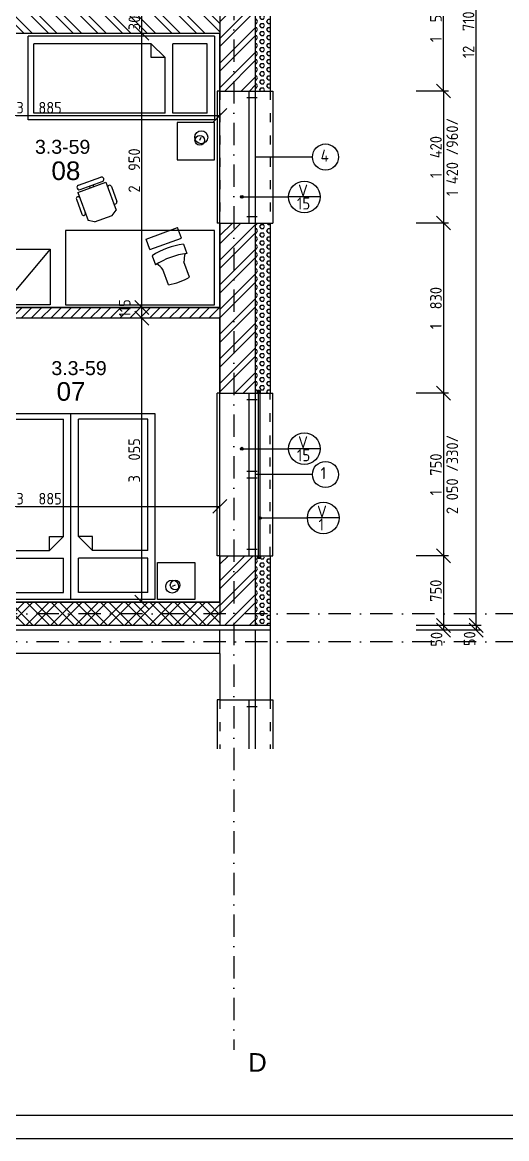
# Model space of a CAD drawing. Extents: x 4511820 to 5180432, y -1526536 to -944957.
# Drawn here: x 5107110 to 5112313, y -1142074 to -1130065 of the extents above; entities that cross this region are included whole.
import ezdxf

# ---------------------------------------------------------------- set-up
doc = ezdxf.new("R2010")
doc.units = 0
doc.header["$MEASUREMENT"] = 0
doc.linetypes.add('ACAD_ISO03W100', pattern=[30, 12, -18])
doc.linetypes.add('BODKOCIARKOVANA_3', pattern=[5.6, 3, -1.3, 0, -1.3])
doc.layers.get('0').update_dxf_attribs({"linetype": 'CONTINUOUS'})
doc.layers.get('Defpoints').update_dxf_attribs({"color": 61, "linetype": 'CONTINUOUS'})
for name, color, linetype in [('KÓTY', 4, 'CONTINUOUS'), ('MÚRY', 1, 'CONTINUOUS'), ('OKNÁ', 143, 'CONTINUOUS'), ('osi', 253, 'CONTINUOUS'), ('Plochy', 41, 'CONTINUOUS'), ('POPIS', 7, 'CONTINUOUS'), ('TENKÁ', 7, 'CONTINUOUS'), ('ZARIADENIE', 47, 'CONTINUOUS'), ('ŠRAFY', 82, 'CONTINUOUS')]:
    doc.layers.add(name, color=color, linetype=linetype)
doc.styles.add('ARIAL', font='arial.ttf')
doc.styles.add('styl1', font='arial.ttf')
doc.styles.add('STYLE1', font='isocp.shx')
doc.dimstyles.new('STANDARD-50', dxfattribs={"dimtxt": 125, "dimasz": 150, "dimexe": 10, "dimexo": 200, "dimgap": 20, "dimtad": 1, "dimdsep": 46, "dimlunit": 6, "dimtxsty": 'STYLE1', "dimblk1": 'OBLIQUE', "dimblk2": 'OBLIQUE', "dimsah": 1, "dimcen": 2.5, "dimse1": 1, "dimse2": 1, "dimadec": 0, "dimazin": 0, "dimtfac": 1, "dimtmove": 1, "dimatfit": 3, "dimldrblk": 'OBLIQUE', "dimfxl": 1, "dimtolj": 1, "dimtzin": 0, "dimarcsym": 0})
pattern_1 = [(45, (584112, 91563.12), (-132.5825215, 132.5825215), []), (45, (584200.39, 91563.12), (-132.5825215, 132.5825215), [])]

# ---------------------------------------------------------------- blocks, each defined once
blk = doc.blocks.new('_OBLIQUE')
at = {"color": 0, "linetype": 'ByBlock'}
blk.add_line((-0.5, -0.5), (0.5, 0.5), dxfattribs=at)
blk = doc.blocks.new('*D12680')
at = {"layer": 'Defpoints', "color": 0}
for p in [(5109262, -1136554), (5109262, -1136604), (5111986, -1136604)]:
    blk.add_point(p, dxfattribs=at)
at = {"layer": 'KÓTY', "color": 0, "lineweight": -2}
blk.add_line((5111986, -1136554), (5111986, -1136604), dxfattribs=at)
at = {"layer": 'KÓTY', "color": 0, "linetype": 'ByBlock', "lineweight": -2, "xscale": 150, "yscale": 150, "zscale": 150}
for p, rotation in [((5111986, -1136554), 90), ((5111986, -1136604), 270)]:
    blk.add_blockref('_OBLIQUE', p, dxfattribs=dict(at, rotation=rotation))
at = {"layer": 'KÓTY', "color": 0, "insert": (5111915, -1136696), "char_height": 125, "attachment_point": 5, "rotation": 90, "style": 'STYLE1'}
blk.add_mtext('\\A1;50', dxfattribs=at)
blk = doc.blocks.new('*D12681')
at = {"layer": 'Defpoints', "color": 0}
for p in [(5111986, -1123844), (5112270, -1123844), (5109260, -1136554)]:
    blk.add_point(p, dxfattribs=at)
at = {"layer": 'KÓTY', "color": 0, "lineweight": -2}
blk.add_line((5111986, -1136554), (5111986, -1123844), dxfattribs=at)
at = {"layer": 'KÓTY', "color": 0, "linetype": 'ByBlock', "lineweight": -2, "xscale": 150, "yscale": 150, "zscale": 150}
for p, rotation in [((5111986, -1123844), 90), ((5111986, -1136554), 270)]:
    blk.add_blockref('_OBLIQUE', p, dxfattribs=dict(at, rotation=rotation))
at = {"layer": 'KÓTY', "color": 0, "insert": (5111903, -1130199), "char_height": 125, "attachment_point": 5, "rotation": 90, "style": 'STYLE1'}
blk.add_mtext('\\A1;12ﾠ710', dxfattribs=at)
blk = doc.blocks.new('*D12682')
at = {"layer": 'Defpoints', "color": 0}
for p in [(5109612, -1130804), (5109612, -1132224), (5111636, -1132224)]:
    blk.add_point(p, dxfattribs=at)
at = {"layer": 'KÓTY', "color": 0, "lineweight": -2}
blk.add_line((5111636, -1130804), (5111636, -1132224), dxfattribs=at)
at = {"layer": 'KÓTY', "color": 0, "linetype": 'ByBlock', "lineweight": -2, "xscale": 150, "yscale": 150, "zscale": 150}
for p, rotation in [((5111636, -1130804), 90), ((5111636, -1132224), 270)]:
    blk.add_blockref('_OBLIQUE', p, dxfattribs=dict(at, rotation=rotation))
at = {"layer": 'KÓTY', "color": 0, "insert": (5111553, -1131514), "char_height": 125, "attachment_point": 5, "rotation": 90, "style": 'STYLE1'}
blk.add_mtext('\\A1;1ﾠ420', dxfattribs=at)
blk = doc.blocks.new('*D12683')
at = {"layer": 'Defpoints', "color": 0}
for p in [(5109612, -1134054), (5109612, -1135804), (5111636, -1135804)]:
    blk.add_point(p, dxfattribs=at)
at = {"layer": 'KÓTY', "color": 0, "lineweight": -2}
blk.add_line((5111636, -1134054), (5111636, -1135804), dxfattribs=at)
at = {"layer": 'KÓTY', "color": 0, "linetype": 'ByBlock', "lineweight": -2, "xscale": 150, "yscale": 150, "zscale": 150}
for p, rotation in [((5111636, -1134054), 90), ((5111636, -1135804), 270)]:
    blk.add_blockref('_OBLIQUE', p, dxfattribs=dict(at, rotation=rotation))
at = {"layer": 'KÓTY', "color": 0, "insert": (5111553, -1134929), "char_height": 125, "attachment_point": 5, "rotation": 90, "style": 'STYLE1'}
blk.add_mtext('\\A1;1ﾠ750', dxfattribs=at)
blk = doc.blocks.new('*D12684')
at = {"layer": 'Defpoints', "color": 0}
for p in [(5109612, -1135804), (5109612, -1136554), (5111636, -1136554)]:
    blk.add_point(p, dxfattribs=at)
at = {"layer": 'KÓTY', "color": 0, "lineweight": -2}
blk.add_line((5111636, -1135804), (5111636, -1136554), dxfattribs=at)
at = {"layer": 'KÓTY', "color": 0, "linetype": 'ByBlock', "lineweight": -2, "xscale": 150, "yscale": 150, "zscale": 150}
for p, rotation in [((5111636, -1135804), 90), ((5111636, -1136554), 270)]:
    blk.add_blockref('_OBLIQUE', p, dxfattribs=dict(at, rotation=rotation))
at = {"layer": 'KÓTY', "color": 0, "insert": (5111553, -1136179), "char_height": 125, "attachment_point": 5, "rotation": 90, "style": 'STYLE1'}
blk.add_mtext('\\A1;750', dxfattribs=at)
blk = doc.blocks.new('*D12685')
at = {"layer": 'Defpoints', "color": 0}
for p in [(5109612, -1136554), (5109612, -1136604), (5111636, -1136604)]:
    blk.add_point(p, dxfattribs=at)
at = {"layer": 'KÓTY', "color": 0, "lineweight": -2}
blk.add_line((5111636, -1136554), (5111636, -1136604), dxfattribs=at)
at = {"layer": 'KÓTY', "color": 0, "linetype": 'ByBlock', "lineweight": -2, "xscale": 150, "yscale": 150, "zscale": 150}
for p, rotation in [((5111636, -1136554), 90), ((5111636, -1136604), 270)]:
    blk.add_blockref('_OBLIQUE', p, dxfattribs=dict(at, rotation=rotation))
at = {"layer": 'KÓTY', "color": 0, "insert": (5111560, -1136702), "char_height": 125, "attachment_point": 5, "rotation": 90, "style": 'STYLE1'}
blk.add_mtext('\\A1;50', dxfattribs=at)
blk = doc.blocks.new('*D12686')
at = {"layer": 'Defpoints', "color": 0}
for p in [(5109612, -1132224), (5109612, -1134054), (5111636, -1134054)]:
    blk.add_point(p, dxfattribs=at)
at = {"layer": 'KÓTY', "color": 0, "lineweight": -2}
blk.add_line((5111636, -1132224), (5111636, -1134054), dxfattribs=at)
at = {"layer": 'KÓTY', "color": 0, "linetype": 'ByBlock', "lineweight": -2, "xscale": 150, "yscale": 150, "zscale": 150}
for p, rotation in [((5111636, -1132224), 90), ((5111636, -1134054), 270)]:
    blk.add_blockref('_OBLIQUE', p, dxfattribs=dict(at, rotation=rotation))
at = {"layer": 'KÓTY', "color": 0, "insert": (5111553, -1133139), "char_height": 125, "attachment_point": 5, "rotation": 90, "style": 'STYLE1'}
blk.add_mtext('\\A1;1ﾠ830', dxfattribs=at)
blk = doc.blocks.new('*D12687')
at = {"layer": 'Defpoints', "color": 0}
for p in [(5109232, -1129304), (5111636, -1129304), (5109232, -1130804)]:
    blk.add_point(p, dxfattribs=at)
at = {"layer": 'KÓTY', "color": 0, "lineweight": -2}
blk.add_line((5111636, -1130804), (5111636, -1129304), dxfattribs=at)
at = {"layer": 'KÓTY', "color": 0, "linetype": 'ByBlock', "lineweight": -2, "xscale": 150, "yscale": 150, "zscale": 150}
for p, rotation in [((5111636, -1129304), 90), ((5111636, -1130804), 270)]:
    blk.add_blockref('_OBLIQUE', p, dxfattribs=dict(at, rotation=rotation))
at = {"layer": 'KÓTY', "color": 0, "insert": (5111553, -1130054), "char_height": 125, "attachment_point": 5, "rotation": 90, "style": 'STYLE1'}
blk.add_mtext('\\A1;1ﾠ500', dxfattribs=at)
blk = doc.blocks.new('DVOJPOSTEL')
at = {"layer": 'ZARIADENIE', "ltscale": 0.25}
for p, q in [((4444359, -1314665), (4444359, -1312665)), ((4444359, -1312665), (4446159, -1312665)), ((4445259, -1312665), (4445259, -1314665)), ((4446159, -1312665), (4446159, -1314665)), ((4444140, -1312821), (4444172, -1312805)), ((4446378, -1312821), (4446346, -1312805)), ((4446159, -1314665), (4444359, -1314665))]:
    blk.add_line(p, q, dxfattribs=at)
at = {"layer": 'ZARIADENIE', "color": 76, "ltscale": 0.25}
for p, q in [((4444432, -1312742), (4445178, -1312742)), ((4444432, -1312742), (4444432, -1313111)), ((4445178, -1312742), (4445178, -1313111)), ((4446086, -1312742), (4445340, -1312742)), ((4445340, -1312742), (4445340, -1313111)), ((4446086, -1312742), (4446086, -1313111)), ((4444432, -1313111), (4445178, -1313111)), ((4444432, -1313194), (4444432, -1314604)), ((4444432, -1313194), (4445028, -1313194)), ((4445028, -1313194), (4445178, -1313344)), ((4445028, -1313194), (4445028, -1313344)), ((4446086, -1313111), (4445340, -1313111)), ((4445490, -1313194), (4445340, -1313344)), ((4446086, -1313194), (4445490, -1313194)), ((4445490, -1313194), (4445490, -1313344)), ((4446086, -1313194), (4446086, -1314604)), ((4445028, -1313344), (4445178, -1313344)), ((4445178, -1313344), (4445178, -1314604)), ((4445340, -1313344), (4445340, -1314604)), ((4445490, -1313344), (4445340, -1313344)), ((4444432, -1314604), (4445178, -1314604)), ((4446086, -1314604), (4445340, -1314604))]:
    blk.add_line(p, q, dxfattribs=at)
at = {"layer": 'ZARIADENIE'}
for points in [[(4444329, -1313065), (4443929, -1313065), (4443929, -1312665), (4444329, -1312665)], [(4446189, -1313065), (4446589, -1313065), (4446589, -1312665), (4446189, -1312665)]]:
    blk.add_lwpolyline(points, close=True, dxfattribs=at)
at = {"layer": 'ZARIADENIE', "ltscale": 0.25}
for centre, radius in [((4444172, -1312805), 69.7), ((4446346, -1312805), 69.7), ((4444140, -1312821), 51.9), ((4446378, -1312821), 51.9)]:
    blk.add_circle(centre, radius, dxfattribs=at)
blk = doc.blocks.new('JEDNOPOSTEL')
at = {"layer": 'ZARIADENIE', "ltscale": 0.25}
for p, q in [((4449069, -1322230), (4447069, -1322230)), ((4447069, -1323130), (4447069, -1322230)), ((4449069, -1322230), (4449069, -1323130)), ((4449069, -1323130), (4447069, -1323130)), ((4448913, -1323350), (4448929, -1323317))]:
    blk.add_line(p, q, dxfattribs=at)
at = {"layer": 'ZARIADENIE', "color": 76, "ltscale": 0.25}
for p, q in [((4448391, -1322311), (4447131, -1322311)), ((4447131, -1323057), (4447131, -1322311)), ((4448541, -1322461), (4448391, -1322311)), ((4448391, -1322461), (4448391, -1322311)), ((4448993, -1322311), (4448623, -1322311)), ((4448623, -1323057), (4448623, -1322311)), ((4448993, -1323057), (4448993, -1322311)), ((4448541, -1322461), (4448391, -1322461)), ((4448541, -1323057), (4448541, -1322461)), ((4448541, -1323057), (4447131, -1323057)), ((4448993, -1323057), (4448623, -1323057))]:
    blk.add_line(p, q, dxfattribs=at)
at = {"layer": 'ZARIADENIE'}
blk.add_lwpolyline([(4448669, -1323160), (4448669, -1323560), (4449069, -1323560), (4449069, -1323160)], close=True, dxfattribs=at)
at = {"layer": 'ZARIADENIE', "ltscale": 0.25}
for centre, radius in [((4448929, -1323317), 69.7), ((4448913, -1323350), 51.9)]:
    blk.add_circle(centre, radius, dxfattribs=at)
blk = doc.blocks.new('SKRINA')
at = {"layer": 'ZARIADENIE'}
for p, q in [((4449069, -1324645), (4448469, -1324145)), ((4448469, -1325145), (4449069, -1324645))]:
    blk.add_line(p, q, dxfattribs=at)
blk.add_lwpolyline([(4448469, -1324145), (4448469, -1325145), (4449069, -1325145), (4449069, -1324145)], close=True, dxfattribs=at)
blk = doc.blocks.new('*D17538')
at = {"layer": 'Defpoints', "color": 0}
for p in [(5105347, -1135277), (5109232, -1135272), (5109232, -1135277)]:
    blk.add_point(p, dxfattribs=at)
at = {"layer": 'KÓTY', "color": 0, "lineweight": -2}
blk.add_line((5105347, -1135272), (5109232, -1135272), dxfattribs=at)
at = {"layer": 'KÓTY', "color": 0, "linetype": 'ByBlock', "lineweight": -2, "xscale": 150, "yscale": 150, "zscale": 150, "rotation": 180}
blk.add_blockref('_OBLIQUE', (5105347, -1135272), dxfattribs=at)
at = {"layer": 'KÓTY', "color": 0, "linetype": 'ByBlock', "lineweight": -2, "xscale": 150, "yscale": 150, "zscale": 150}
blk.add_blockref('_OBLIQUE', (5109232, -1135272), dxfattribs=at)
at = {"layer": 'KÓTY', "color": 0, "insert": (5107290, -1135190), "char_height": 125, "attachment_point": 5, "style": 'STYLE1'}
blk.add_mtext('\\A1;3ﾠ885', dxfattribs=at)
blk = doc.blocks.new('*D17539')
at = {"layer": 'Defpoints', "color": 0}
for p in [(5108395, -1133249), (5108395, -1133249), (5108395, -1136304)]:
    blk.add_point(p, dxfattribs=at)
at = {"layer": 'KÓTY', "color": 0, "lineweight": -2}
blk.add_line((5108395, -1136304), (5108395, -1133249), dxfattribs=at)
at = {"layer": 'KÓTY', "color": 0, "linetype": 'ByBlock', "lineweight": -2, "xscale": 150, "yscale": 150, "zscale": 150}
for p, rotation in [((5108395, -1133249), 90), ((5108395, -1136304), 270)]:
    blk.add_blockref('_OBLIQUE', p, dxfattribs=dict(at, rotation=rotation))
at = {"layer": 'KÓTY', "color": 0, "insert": (5108312, -1134777), "char_height": 125, "attachment_point": 5, "rotation": 90, "style": 'STYLE1'}
blk.add_mtext('\\A1;3ﾠ055', dxfattribs=at)
blk = doc.blocks.new('*D17540')
at = {"layer": 'Defpoints', "color": 0}
for p in [(5108395, -1133134), (5108395, -1133134), (5108395, -1133249)]:
    blk.add_point(p, dxfattribs=at)
at = {"layer": 'KÓTY', "color": 0, "lineweight": -2}
blk.add_line((5108395, -1133249), (5108395, -1133134), dxfattribs=at)
at = {"layer": 'KÓTY', "color": 0, "linetype": 'ByBlock', "lineweight": -2, "xscale": 150, "yscale": 150, "zscale": 150}
for p, rotation in [((5108395, -1133134), 90), ((5108395, -1133249), 270)]:
    blk.add_blockref('_OBLIQUE', p, dxfattribs=dict(at, rotation=rotation))
at = {"layer": 'KÓTY', "color": 0, "insert": (5108210, -1133141), "char_height": 125, "attachment_point": 5, "rotation": 90, "style": 'STYLE1'}
blk.add_mtext('\\A1;115', dxfattribs=at)
blk = doc.blocks.new('*D17541')
at = {"layer": 'Defpoints', "color": 0}
for p in [(5108395, -1130184), (5108395, -1130184), (5108395, -1133134)]:
    blk.add_point(p, dxfattribs=at)
at = {"layer": 'KÓTY', "color": 0, "lineweight": -2}
blk.add_line((5108395, -1133134), (5108395, -1130184), dxfattribs=at)
at = {"layer": 'KÓTY', "color": 0, "linetype": 'ByBlock', "lineweight": -2, "xscale": 150, "yscale": 150, "zscale": 150}
for p, rotation in [((5108395, -1130184), 90), ((5108395, -1133134), 270)]:
    blk.add_blockref('_OBLIQUE', p, dxfattribs=dict(at, rotation=rotation))
at = {"layer": 'KÓTY', "color": 0, "insert": (5108312, -1131659), "char_height": 125, "attachment_point": 5, "rotation": 90, "style": 'STYLE1'}
blk.add_mtext('\\A1;2ﾠ950', dxfattribs=at)
blk = doc.blocks.new('*D17542')
at = {"layer": 'Defpoints', "color": 0}
for p in [(5108395, -1129884), (5108395, -1129884), (5108395, -1130184)]:
    blk.add_point(p, dxfattribs=at)
at = {"layer": 'KÓTY', "color": 0, "lineweight": -2}
blk.add_line((5108395, -1130184), (5108395, -1129884), dxfattribs=at)
at = {"layer": 'KÓTY', "color": 0, "linetype": 'ByBlock', "lineweight": -2, "xscale": 150, "yscale": 150, "zscale": 150}
for p, rotation in [((5108395, -1129884), 90), ((5108395, -1130184), 270)]:
    blk.add_blockref('_OBLIQUE', p, dxfattribs=dict(at, rotation=rotation))
at = {"layer": 'KÓTY', "color": 0, "insert": (5108313, -1130034), "char_height": 125, "attachment_point": 5, "rotation": 90, "style": 'STYLE1'}
blk.add_mtext('\\A1;300', dxfattribs=at)
blk = doc.blocks.new('*D17577')
at = {"layer": 'Defpoints', "color": 0}
for p in [(5105347, -1131071), (5109232, -1131067), (5109232, -1131071)]:
    blk.add_point(p, dxfattribs=at)
at = {"layer": 'KÓTY', "color": 0, "lineweight": -2}
blk.add_line((5105347, -1131067), (5109232, -1131067), dxfattribs=at)
at = {"layer": 'KÓTY', "color": 0, "linetype": 'ByBlock', "lineweight": -2, "xscale": 150, "yscale": 150, "zscale": 150, "rotation": 180}
blk.add_blockref('_OBLIQUE', (5105347, -1131067), dxfattribs=at)
at = {"layer": 'KÓTY', "color": 0, "linetype": 'ByBlock', "lineweight": -2, "xscale": 150, "yscale": 150, "zscale": 150}
blk.add_blockref('_OBLIQUE', (5109232, -1131067), dxfattribs=at)
at = {"layer": 'KÓTY', "color": 0, "insert": (5107290, -1130984), "char_height": 125, "attachment_point": 5, "style": 'STYLE1'}
blk.add_mtext('\\A1;3ﾠ885', dxfattribs=at)

msp = doc.modelspace()

# ---------------------------------------------------------------- hatches: boundary and pattern name
at = {"layer": 'TENKÁ'}
h = msp.add_hatch(color=256, dxfattribs=at)
h.dxf.hatch_style = 1
h.paths.add_polyline_path([(5109481.827, -1131943.457, 2.414213563), (5109466.827, -1131958.457, 0.414213562)])
h = msp.add_hatch(color=256, dxfattribs=at)
h.dxf.hatch_style = 1
h.paths.add_polyline_path([(5109642.5, -1134054.191), (5109642.5, -1134029.191), (5109662.5, -1134029.191), (5109662.5, -1134054.191), (5109667.5, -1134054.191), (5109667.5, -1134024.191), (5109637.5, -1134024.191), (5109637.5, -1134054.191)])
h = msp.add_hatch(color=256, dxfattribs=at)
h.dxf.hatch_style = 1
h.paths.add_polyline_path([(5109481.827, -1134651.766, 2.414213563), (5109466.827, -1134666.766, 0.414213562)])
h = msp.add_hatch(color=256, dxfattribs=at)
h.dxf.hatch_style = 1
h.paths.add_polyline_path([(5109677.5, -1135397.191, 2.414213563), (5109662.5, -1135412.191, 0.414213562)])
h = msp.add_hatch(color=256, dxfattribs=at)
h.dxf.hatch_style = 1
h.paths.add_polyline_path([(5109642.5, -1135804.191), (5109642.5, -1135829.191), (5109662.5, -1135829.191), (5109662.5, -1135804.191), (5109667.5, -1135804.191), (5109667.5, -1135834.191), (5109637.5, -1135834.191), (5109637.5, -1135804.191)])
at = {"layer": 'ŠRAFY'}
h = msp.add_hatch(dxfattribs=at)
h.set_pattern_fill('ANSI32', color=256, scale=500)
h.set_pattern_definition(pattern_1)
h.paths.add_polyline_path([(5109612.5, -1129304.191), (5109542.5, -1129304.191), (5109232.5, -1129304.191), (5109232.5, -1129884.191), (5109232.5, -1130184.191), (5109232.5, -1130804.191), (5109542.5, -1130804.191), (5109612.5, -1130804.191)])
h = msp.add_hatch(dxfattribs=at)
h.set_pattern_fill('HEX', color=256, scale=200)
h.paths.add_polyline_path([(5109612.5, -1130804.191), (5109772.5, -1130804.191), (5109772.5, -1129304.191), (5109612.5, -1129304.191)])
h = msp.add_hatch(dxfattribs=at)
h.set_pattern_fill('ANSI32', color=256, scale=500, angle=90)
h.set_pattern_definition([(135, (515810.9, 44482.1), (-132.5825215, -132.5825215), []), (135, (515810.9, 44570.48), (-132.5825215, -132.5825215), [])])
h.paths.add_polyline_path([(5105347.5, -1130184.191), (5109232.5, -1130184.191), (5109232.5, -1129884.191), (5105347.5, -1129884.191), (5105232.5, -1129884.191), (5105232.5, -1130184.191)])
h = msp.add_hatch(dxfattribs=at)
h.set_pattern_fill('ANSI32', color=256, scale=500)
h.set_pattern_definition(pattern_1)
h.paths.add_polyline_path([(5109612.5, -1132224.191), (5109542.5, -1132224.191), (5109232.5, -1132224.191), (5109232.5, -1133134.191), (5109232.5, -1133249.191), (5109232.5, -1134054.191), (5109542.5, -1134054.191), (5109612.5, -1134054.191)])
h = msp.add_hatch(dxfattribs=at)
h.set_pattern_fill('HEX', color=256, scale=200)
h.paths.add_polyline_path([(5109612.5, -1132224.191), (5109612.5, -1134054.191), (5109772.5, -1134054.191), (5109772.5, -1132224.191)])
at = {"layer": 'ŠRAFY', "ltscale": 0.25}
h = msp.add_hatch(dxfattribs=at)
h.set_pattern_fill('ANSI31', color=256, scale=600, style=0)
h.set_pattern_definition([(45, (515270.5, 303822), (-53.0330086, 53.0330086), [])])
h.paths.add_polyline_path([(5109232.5, -1133249.191), (5109232.5, -1133134.191), (5105347.5, -1133134.191), (5105347.5, -1132334.191), (5105232.5, -1132334.191), (5105232.5, -1133334.191), (5105347.5, -1133334.191), (5105347.5, -1133249.191)])
at = {"layer": 'ŠRAFY'}
h = msp.add_hatch(dxfattribs=at)
h.set_pattern_fill('ANSI32', color=256, scale=500)
h.set_pattern_definition(pattern_1)
h.paths.add_polyline_path([(5109612.5, -1136554.191), (5109612.5, -1135804.191), (5109232.5, -1135804.191), (5109232.5, -1136304.191), (5109232.5, -1136554.191)])
h = msp.add_hatch(dxfattribs=at)
h.set_pattern_fill('HEX', color=256, scale=200)
h.paths.add_polyline_path([(5109772.5, -1136554.191), (5109772.5, -1135804.191), (5109612.5, -1135804.191), (5109612.5, -1136554.191)])
h = msp.add_hatch(dxfattribs=at)
h.set_pattern_fill('ANSI32', color=256, scale=500)
h.set_pattern_definition([(45, (515810.9, 43955.85), (-132.5825215, 132.5825215), []), (45, (515899.28, 43955.85), (-132.5825215, 132.5825215), [])])
h.paths.add_polyline_path([(5109232.5, -1136554.191), (5109232.5, -1136304.191), (5105347.5, -1136304.191), (5105232.5, -1136304.191), (5104347.5, -1136304.191), (5104232.5, -1136304.191), (5102372.5, -1136304.191), (5102232.5, -1136304.191), (5096312.5, -1136304.191), (5096312.5, -1136554.191)])
h = msp.add_hatch(dxfattribs=at)
h.set_pattern_fill('ANSI32', color=256, scale=500, angle=90)
h.set_pattern_definition([(135, (515810.9, 43955.85), (-132.5825215, -132.5825215), []), (135, (515810.9, 44044.24), (-132.5825215, -132.5825215), [])])
h.paths.add_polyline_path([(5109232.5, -1136554.191), (5109232.5, -1136304.191), (5105347.5, -1136304.191), (5105232.5, -1136304.191), (5104347.5, -1136304.191), (5104232.5, -1136304.191), (5102372.5, -1136304.191), (5102232.5, -1136304.191), (5096312.5, -1136304.191), (5096312.5, -1136554.191)])

# ---------------------------------------------------------------- linework, layer by layer
at = {"layer": 'KÓTY', "ltscale": 25}
for p, q in [((5111689.403, -1130804.191), (5111339.403, -1130804.191)), ((5111689.403, -1132224.191), (5111339.403, -1132224.191)), ((5111689.403, -1134054.191), (5111339.403, -1134054.191)), ((5111689.403, -1135804.191), (5111339.403, -1135804.191)), ((5111689.403, -1136554.191), (5111339.403, -1136554.191)), ((5112039.403, -1136554.191), (5111689.403, -1136554.191)), ((5111689.403, -1136604.191), (5111339.403, -1136604.191)), ((5112039.403, -1136604.191), (5111689.403, -1136604.191))]:
    msp.add_line(p, q, dxfattribs=at)
at = {"layer": 'MÚRY'}
for p, q in [((5109772.5, -1129264.191), (5109772.5, -1130804.191)), ((5109232.5, -1130184.191), (5105347.5, -1130184.191)), ((5109232.5, -1130184.191), (5109232.5, -1130804.191)), ((5109232.5, -1130804.191), (5109772.5, -1130804.191)), ((5109232.5, -1132224.191), (5109232.5, -1133134.191)), ((5109232.5, -1132224.191), (5109772.5, -1132224.191)), ((5109772.5, -1132224.191), (5109772.5, -1134054.191)), ((5109232.5, -1133134.191), (5105347.5, -1133134.191)), ((5109232.5, -1133249.191), (5105347.5, -1133249.191)), ((5109232.5, -1133249.191), (5109232.5, -1134054.191)), ((5109232.5, -1134054.191), (5109772.5, -1134054.191)), ((5109232.5, -1135804.191), (5109232.5, -1136304.191)), ((5109232.5, -1135804.191), (5109772.5, -1135804.191)), ((5109772.5, -1135804.191), (5109772.5, -1137369.191)), ((5109232.5, -1136304.191), (5105347.5, -1136304.191)), ((5109232.5, -1136854.191), (5104352.5, -1136854.191)), ((5109232.5, -1136854.191), (5109232.5, -1137369.191)), ((5109232.5, -1137354.191), (5109772.5, -1137354.191))]:
    msp.add_line(p, q, dxfattribs=at)
at = {"layer": 'OKNÁ', "ltscale": 0.25}
for p, q in [((5109542.5, -1130804.191), (5109542.5, -1132224.191)), ((5109612.5, -1130804.191), (5109612.5, -1132224.191)), ((5109522.5, -1130874.191), (5109632.5, -1130874.191)), ((5109522.5, -1130874.191), (5109632.5, -1130874.191)), ((5110226.354, -1131514.191), (5109612.5, -1131514.191)), ((5109522.5, -1132154.191), (5109632.5, -1132154.191)), ((5109522.5, -1132154.191), (5109632.5, -1132154.191)), ((5109542.5, -1134054.191), (5109542.5, -1135804.191)), ((5109612.5, -1134054.191), (5109612.5, -1135804.191)), ((5109642.5, -1134054.191), (5109642.5, -1135804.191)), ((5109642.5, -1134054.191), (5109642.5, -1135804.191)), ((5109662.5, -1134054.191), (5109662.5, -1135804.191)), ((5109522.5, -1134124.191), (5109632.5, -1134124.191)), ((5109522.5, -1134124.191), (5109632.5, -1134124.191)), ((5109522.5, -1134894.191), (5109632.5, -1134894.191)), ((5109522.5, -1134894.191), (5109632.5, -1134894.191)), ((5109522.5, -1134964.191), (5109632.5, -1134964.191)), ((5109522.5, -1134964.191), (5109632.5, -1134964.191)), ((5110226.354, -1134929.191), (5109612.5, -1134929.191)), ((5109522.5, -1135734.191), (5109632.5, -1135734.191)), ((5109522.5, -1135734.191), (5109632.5, -1135734.191)), ((5109542.5, -1137354.191), (5109542.5, -1137880.191)), ((5109612.5, -1137354.191), (5109612.5, -1137880.191)), ((5109522.5, -1137424.191), (5109632.5, -1137424.191)), ((5109522.5, -1137424.191), (5109632.5, -1137424.191))]:
    msp.add_line(p, q, dxfattribs=at)
for centre in [(5110366.354, -1131514.191), (5110366.354, -1134929.191)]:
    msp.add_circle(centre, 140, dxfattribs=at)
at = {"layer": 'osi', "linetype": 'BODKOCIARKOVANA_3', "ltscale": 80}
for p, q in [((5109382.5, -1109191.097), (5109382.5, -1141119)), ((5157242.5, -1136429.191), (5093572.5, -1136429.191)), ((5157242.5, -1136729.191), (5093572.5, -1136729.191))]:
    msp.add_line(p, q, dxfattribs=at)
at = {"layer": 'Plochy'}
for points in [[(5109232.5, -1130184.191), (5105347.5, -1130184.191), (5105347.5, -1133134.191), (5109232.5, -1133134.191)], [(5109232.5, -1133249.191), (5105347.5, -1133249.191), (5105347.5, -1136304.191), (5109232.5, -1136304.191)]]:
    msp.add_lwpolyline(points, close=True, dxfattribs=at)
at = {"layer": 'TENKÁ'}
for p, q in [((5109612.5, -1129264.191), (5109612.5, -1130804.191)), ((5109232.5, -1129884.191), (5109232.5, -1130184.191)), ((5109612.5, -1132224.191), (5109612.5, -1134054.191)), ((5109232.5, -1133134.191), (5109232.5, -1133249.191)), ((5109667.5, -1134024.191), (5109637.5, -1134024.191)), ((5109637.5, -1134024.191), (5109637.5, -1134054.191)), ((5109642.5, -1134054.191), (5109642.5, -1134024.191)), ((5109662.5, -1134029.191), (5109642.5, -1134029.191)), ((5109642.5, -1134029.191), (5109642.5, -1134054.191)), ((5109662.5, -1134054.191), (5109662.5, -1134029.191)), ((5109667.5, -1134054.191), (5109667.5, -1134024.191)), ((5109612.5, -1135804.191), (5109612.5, -1136554.191)), ((5109637.5, -1135834.191), (5109637.5, -1135804.191)), ((5109667.5, -1135834.191), (5109637.5, -1135834.191)), ((5109642.5, -1135804.191), (5109642.5, -1135834.191)), ((5109642.5, -1135829.191), (5109642.5, -1135804.191)), ((5109662.5, -1135829.191), (5109642.5, -1135829.191)), ((5109662.5, -1135804.191), (5109662.5, -1135829.191)), ((5109667.5, -1135804.191), (5109667.5, -1135834.191)), ((5109232.5, -1136304.191), (5109232.5, -1136554.191)), ((5109772.5, -1136554.191), (5095932.5, -1136554.191)), ((5109772.5, -1136604.191), (5095932.5, -1136604.191)), ((5109232.5, -1136854.191), (5109232.5, -1136604.191)), ((5109612.5, -1136604.191), (5109612.5, -1137369.191))]:
    msp.add_line(p, q, dxfattribs=at)
at = {"layer": 'TENKÁ', "ltscale": 0.25}
for p, q in [((5109202.5, -1130804.191), (5109202.5, -1132224.191)), ((5109232.5, -1130804.191), (5109202.5, -1130804.191)), ((5109772.5, -1130804.191), (5109802.5, -1130804.191)), ((5109802.5, -1130804.191), (5109802.5, -1132224.191)), ((5109466.827, -1131943.457), (5109969.229, -1131943.457)), ((5110309.229, -1131943.457), (5109969.229, -1131943.457)), ((5109232.5, -1132224.191), (5109202.5, -1132224.191)), ((5109772.5, -1132224.191), (5109802.5, -1132224.191)), ((5109202.5, -1135804.191), (5109202.5, -1134054.191)), ((5109232.5, -1134054.191), (5109202.5, -1134054.191)), ((5109772.5, -1134054.191), (5109802.5, -1134054.191)), ((5109802.5, -1135804.191), (5109802.5, -1134054.191)), ((5109466.827, -1134651.766), (5109969.229, -1134651.766)), ((5110309.229, -1134651.766), (5109969.229, -1134651.766)), ((5109662.5, -1135397.191), (5110172.336, -1135397.191)), ((5110512.336, -1135397.191), (5110172.336, -1135397.191)), ((5109232.5, -1135804.191), (5109202.5, -1135804.191)), ((5109772.5, -1135804.191), (5109802.5, -1135804.191)), ((5109202.5, -1137354.191), (5109202.5, -1137880.191)), ((5109232.5, -1137354.191), (5109202.5, -1137354.191)), ((5109772.5, -1137354.191), (5109802.5, -1137354.191)), ((5109802.5, -1137354.191), (5109802.5, -1137880.191))]:
    msp.add_line(p, q, dxfattribs=at)
at = {"layer": 'TENKÁ', "linetype": 'ACAD_ISO03W100', "ltscale": 8}
for p, q in [((5109232.5, -1130804.191), (5109232.5, -1132224.191)), ((5109772.5, -1130804.191), (5109772.5, -1132224.191)), ((5109232.5, -1135804.191), (5109232.5, -1134054.191)), ((5109772.5, -1135804.191), (5109772.5, -1134054.191)), ((5109232.5, -1137354.191), (5109232.5, -1137880.191)), ((5109772.5, -1137354.191), (5109772.5, -1137880.191))]:
    msp.add_line(p, q, dxfattribs=at)
at = {"layer": 'TENKÁ', "color": 7}
for p, q in [((5180182, -1141823.668), (5091391, -1141823.668)), ((5180432, -1142073.668), (5091141, -1142073.668))]:
    msp.add_line(p, q, dxfattribs=at)
at = {"layer": 'TENKÁ', "ltscale": 0.25}
for centre in [(5110139.229, -1131943.457), (5110139.229, -1134651.766), (5110342.336, -1135397.191)]:
    msp.add_circle(centre, 170, dxfattribs=at)
at = {"layer": 'TENKÁ'}
for centre in [(5109466.827, -1131943.457), (5109466.827, -1134651.766), (5109662.5, -1135397.191)]:
    msp.add_circle(centre, 15, dxfattribs=at)
at = {"layer": 'ZARIADENIE', "color": 33, "ltscale": 0.25}
for p, q in [((5107712.892, -1131818.319), (5107951.963, -1131731.304)), ((5107706.018, -1131895.313), (5108006.72, -1131785.867)), ((5107706.018, -1131895.313), (5107815.465, -1132196.015)), ((5107729.993, -1131865.303), (5107969.064, -1131778.289)), ((5107830.735, -1131828.636), (5107837.575, -1131847.43)), ((5107868.322, -1131814.956), (5107875.163, -1131833.749)), ((5108006.72, -1131785.867), (5108116.166, -1132086.568)), ((5108066.047, -1131831.914), (5108124.632, -1131992.874)), ((5107690.17, -1131968.722), (5107748.755, -1132129.682)), ((5108073.466, -1132144.677), (5108116.166, -1132086.568)), ((5107885.527, -1132213.081), (5107815.465, -1132196.015)), ((5107885.527, -1132213.081), (5108073.466, -1132144.677))]:
    msp.add_line(p, q, dxfattribs=at)
at = {"layer": 'ZARIADENIE', "color": 8, "ltscale": 0.25}
for p, q in [((5108439.842, -1132396.579), (5108778.131, -1132273.452)), ((5108819.174, -1132386.215), (5108778.131, -1132273.452)), ((5108480.884, -1132509.342), (5108439.842, -1132396.579)), ((5108480.884, -1132509.342), (5108819.174, -1132386.215)), ((5108841.242, -1132452.894), (5108877.081, -1132551.362)), ((5108502.952, -1132576.021), (5108538.792, -1132674.489)), ((5108681.08, -1132889.993), (5108620.559, -1132723.715)), ((5108906.606, -1132807.908), (5108846.086, -1132641.63))]:
    msp.add_line(p, q, dxfattribs=at)
at = {"layer": 'ZARIADENIE'}
msp.add_lwpolyline([(5107572.5, -1133104.191), (5109172.5, -1133104.191), (5109172.5, -1132304.191), (5107572.5, -1132304.191)], close=True, dxfattribs=at)
at = {"layer": 'ZARIADENIE', "color": 33, "ltscale": 0.25}
for centre, radius, start, end in [((5107960.514, -1131754.796), 25, 290, 110), ((5107721.442, -1131841.811), 25, 110, 290), ((5108047.253, -1131838.755), 20, 20, 200), ((5107708.964, -1131961.882), 20, 20, 200), ((5108105.838, -1131999.715), 20, 200, 20), ((5107767.548, -1132122.842), 20, 200, 20)]:
    msp.add_arc(centre, radius, start, end, dxfattribs=at)
at = {"layer": 'ZARIADENIE', "color": 8, "ltscale": 0.25}
for centre, radius, start, end in [((5108945.713, -1133266.211), 820, 97.3196165, 122.6803835), ((5108981.553, -1133364.68), 820, 97.3196165, 122.6803835), ((5109116.232, -1132637.457), 270.179, 161.9719024, 180.8849629), ((5108410.933, -1132894.165), 270.179, 39.1150371, 58.0280975), ((5108516.405, -1132086.698), 820, 281.5850319, 298.4149681)]:
    msp.add_arc(centre, radius, start, end, dxfattribs=at)

# ---------------------------------------------------------------- block references
at = {"layer": 'ZARIADENIE', "color": 2}
msp.add_blockref('JEDNOPOSTEL', (660103.5, 192016), dxfattribs=at)
at = {"layer": 'ZARIADENIE', "color": 2, "xscale": -1, "rotation": 89.99999999999993}
msp.add_blockref('SKRINA', (3782262.309, 3315964.809), dxfattribs=at)
at = {"layer": 'ZARIADENIE', "color": 2, "rotation": 180}
msp.add_blockref('DVOJPOSTEL', (9552891.5, -2448939.383), dxfattribs=at)

# ---------------------------------------------------------------- texts
at = {"layer": 'KÓTY', "char_height": 125, "attachment_point": 5, "rotation": 90, "style": 'STYLE1'}
for s, insert in [('\\A1;1 420 /960/', (5111728.457, -1131514.191)), ('\\A1;2 050 /330/', (5111728.457, -1134929.191))]:
    msp.add_mtext(s, dxfattribs=dict(at, insert=insert))
at = {"layer": 'POPIS', "lineweight": 40, "ltscale": 0.25, "style": 'ARIAL'}
for s, height, p in [('3.3-59', 150, (5107245.911, -1131479.579)), ('08', 200, (5107422.311, -1131761.77)), ('3.3-59', 150, (5107421.911, -1133860.079)), ('07', 200, (5107477.311, -1134135.77))]:
    msp.add_text(s, height=height, dxfattribs=at).set_placement(p)
at = {"layer": 'TENKÁ', "style": 'STYLE1'}
for s, p in [('4', (5110314.323, -1131564.191)), ('V', (5110073.199, -1131939.957)), ('15', (5110059.699, -1132078.594)), ('V', (5110073.199, -1134648.266)), ('15', (5110059.699, -1134786.902)), ('1', (5110314.323, -1134979.191)), ('V', (5110276.306, -1135393.691)), ('1', (5110292.806, -1135532.328))]:
    msp.add_text(s, height=130, dxfattribs=at).set_placement(p)
at = {"layer": 'TENKÁ', "ltscale": 0.25, "style": 'styl1'}
msp.add_text('D', height=200, dxfattribs=at).set_placement((5109534.554, -1141353.5))

# ---------------------------------------------------------------- dimensions: what is measured, and where the dimension line sits
at = {"layer": 'KÓTY'}
for base, p1, p2, picture, middle in [((5111986, -1123844.191), (5109260.5, -1136554.191), (5112270.5, -1123844.191), '*D12681', (5111903.457, -1130199.191)), ((5111636, -1129304.191), (5109232.5, -1130804.191), (5109232.5, -1129304.191), '*D12687', (5111553.457, -1130054.191)), ((5108395, -1129884.191), (5108395, -1130184.191), (5108395, -1129884.191), '*D17542', (5108312.5, -1130034.191)), ((5108395, -1130184.191), (5108395, -1133134.191), (5108395, -1130184.191), '*D17541', (5108312.457, -1131659.191)), ((5111636, -1132224.191), (5109612.5, -1130804.191), (5109612.5, -1132224.191), '*D12682', (5111553.457, -1131514.191)), ((5111636, -1134054.191), (5109612.5, -1132224.191), (5109612.5, -1134054.191), '*D12686', (5111553.457, -1133139.191)), ((5108395, -1133134.191), (5108395, -1133249.191), (5108395, -1133134.191), '*D17540', (5108210, -1133140.941)), ((5108395, -1133249.191), (5108395, -1136304.191), (5108395, -1133249.191), '*D17539', (5108312.457, -1134776.691)), ((5111636, -1135804.191), (5109612.5, -1134054.191), (5109612.5, -1135804.191), '*D12683', (5111553.457, -1134929.191)), ((5111636, -1136554.191), (5109612.5, -1135804.191), (5109612.5, -1136554.191), '*D12684', (5111553.5, -1136179.191))]:
    dim = msp.add_linear_dim(base=base, p1=p1, p2=p2, angle=90, dimstyle='STANDARD-50', dxfattribs=at)
    dim.commit()
    dim.dimension.update_dxf_attribs({"geometry": picture, "text_midpoint": middle})
for base, p1, p2, picture, middle in [((5109232.5, -1131067), (5105347.5, -1131071.191), (5109232.5, -1131071.191), '*D17577', (5107290, -1130984.457)), ((5109232.5, -1135272.5), (5105347.5, -1135276.691), (5109232.5, -1135276.691), '*D17538', (5107290, -1135189.957))]:
    dim = msp.add_linear_dim(base=base, p1=p1, p2=p2, dimstyle='STANDARD-50', dxfattribs=at)
    dim.commit()
    dim.dimension.update_dxf_attribs({"geometry": picture, "text_midpoint": middle})
for base, p1, p2, picture, middle in [((5111986, -1136604.191), (5109262.5, -1136554.191), (5109262.5, -1136604.191), '*D12680', (5111997.5, -1136696.5)), ((5111636, -1136604.191), (5109612.5, -1136554.191), (5109612.5, -1136604.191), '*D12685', (5111643, -1136702.5))]:
    dim = msp.add_linear_dim(base=base, p1=p1, p2=p2, angle=90, dimstyle='STANDARD-50', dxfattribs=at)
    dim.commit()
    dim.dimension.update_dxf_attribs({"geometry": picture, "text_midpoint": middle, "dimtype": 160})

doc.saveas('drawing.dxf')
